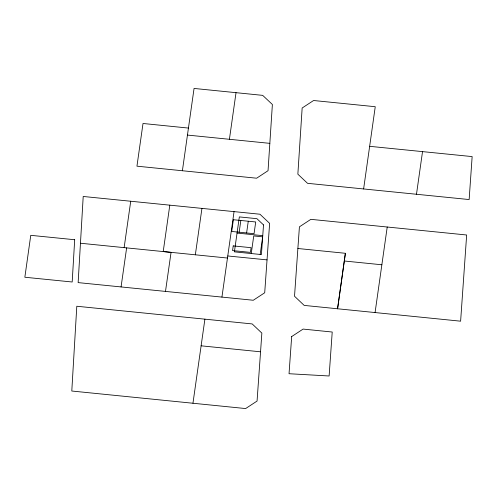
<?xml version="1.0" encoding="UTF-8"?>
<svg xmlns="http://www.w3.org/2000/svg" width="497" height="497" viewBox="0 0 497 497"><rect width="100%" height="100%" fill="white"/><g stroke="black" fill="none" stroke-linecap="round" stroke-linejoin="round"><path stroke-width="0.75" d="M260.552 351.808L261.857 333.102L252.196 323.932L76.799 306.245L71.792 391.021L245.63 408.559L257.061 401.067L260.552 351.808L201.111 345.813M297.877 248.5L294.522 296.243L304.183 305.406L460.62 321.186L466.658 234.994L310.849 219.339L299.418 226.837L297.877 248.5L345.378 253.29L337.569 308.761L345.378 253.29M124.138 247.636L130.723 201.242M169.8 205.168L163.215 251.563L227.477 258.042M182.393 170.744L194.06 88.441L262.683 95.362L272.381 104.488L268.045 170.695L256.638 178.206L136.948 166.178L143.012 123.486L188.444 128.071M195.34 254.812L201.937 208.398M229.415 139.29L236.025 92.672M192.954 403.247L204.901 319.161M221.929 297.1L234.05 211.616L259.95 214.226L269.629 223.37L264.708 292.764L253.277 300.256L78.141 282.607L83.21 196.47L234.05 211.616M239.163 232.205L240.828 220.475M246.611 232.956L248.27 221.221M251.246 253.538L253.737 235.945L262.671 236.839L260.18 254.439M363.618 188.953L375.254 106.712L313.588 100.512L302.157 108.004L297.858 174.174L307.537 183.318L469.143 199.552L472.15 156.592L369.656 146.317M375.073 312.557L387.225 226.999M416.486 194.252L422.531 151.61M121.063 286.931L126.636 247.891M165.489 291.41L171.061 252.358L80.458 243.238M187.456 135.072L269.84 143.353M237.057 233.074L262.751 235.659M344.272 260.993L381.858 264.777M227.775 255.967L267.044 259.881M74.687 239.734L72.189 281.998L24.85 277.239L30.758 235.329L74.687 239.734M263.516 224.911L261.416 254.563L234.398 251.849L239.343 216.909L256.918 218.68L263.516 224.911M291.671 336.581L289.037 373.725L329.12 375.987L332.22 332.027L303.102 329.082L291.671 336.581M233.379 219.724L231.72 231.459L254.054 233.702L255.713 221.973L233.379 219.724M233.223 245.891L232.559 250.581L250.426 252.377L251.091 247.686L233.223 245.891"/></g></svg>
